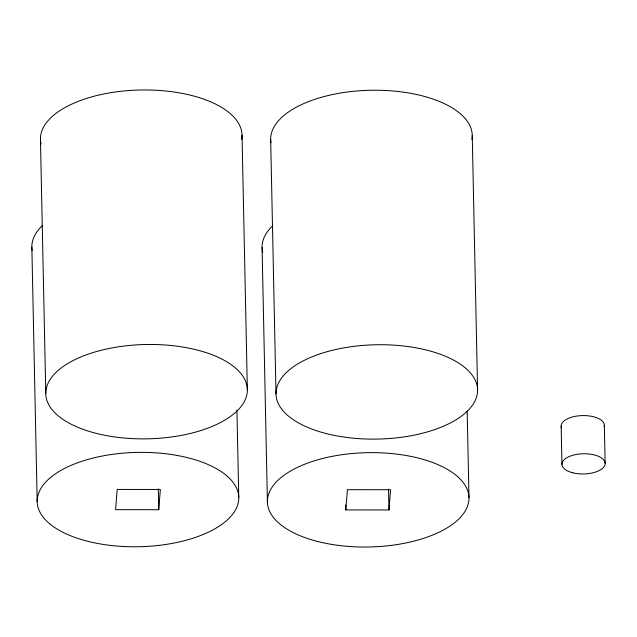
<?xml version="1.0" encoding="UTF-8"?>
<svg xmlns="http://www.w3.org/2000/svg" width="637" height="637" viewBox="0 0 637 637"><rect width="100%" height="100%" fill="white"/><g stroke="black" fill="none" stroke-linecap="round" stroke-linejoin="round"><path stroke-width="0.96" d="M158.748 509.711L160.357 489.479L117.192 489.431L115.584 509.664L158.748 509.711L158.31 488.834M345.803 509.918L347.42 489.686L390.585 489.734L388.968 509.966L345.803 509.918L345.7 504.95M604.346 425.182L605.15 463.354M561.157 426.193L561.953 464.365M472.248 135.394L477.583 389.892A100.813 47.17 -1.2 0 1 327.1 433.781A100.813 47.17 -1.2 0 1 325.69 352.094A100.813 47.17 -1.2 0 1 477.583 389.892M467.168 411.144L468.983 497.632M388.538 489.097L388.968 509.966M270.669 139.455L276.004 393.953M262.078 247.53L267.405 502.028M242.028 135.235L247.355 389.733A100.813 47.17 -1.2 0 1 96.705 433.486A100.813 47.17 -1.2 0 1 95.638 351.783A100.813 47.17 -1.2 0 1 247.355 389.733M236.924 410.061L238.764 497.545A100.813 47.17 -1.2 0 1 88.28 541.434A100.813 47.17 -1.2 0 1 86.871 459.739A100.813 47.17 -1.2 0 1 238.764 497.545M40.442 139.105L45.776 393.602M31.85 247.108L37.185 501.606M32.153 250.389A100.813 47.17 -1.2 0 1 42.464 225.474M262.755 252.451A100.813 47.17 -1.2 0 1 272.532 225.88M561.539 427.937A21.602 10.104 -1.2 0 1 582.051 415.595A21.602 10.104 -1.2 0 1 604.187 426.591M241.694 139.352A100.813 47.17 -1.2 0 0 124.86 90.884L123.132 91.051A100.813 47.17 -1.2 0 0 41.063 144.026M471.937 139.519A100.813 47.17 -1.2 0 0 354.889 91.163L353.153 91.33A100.813 47.17 -1.2 0 0 270.972 142.744M317.29 541.386A100.813 47.17 -1.2 0 0 468.983 498.452A100.813 47.17 -1.2 0 0 318.309 459.651A100.813 47.17 -1.2 0 0 317.29 541.386M572.711 472.781A21.602 10.104 -1.2 0 0 605.15 463.537A21.602 10.104 -1.2 0 0 572.798 455.272A21.602 10.104 -1.2 0 0 572.711 472.781"/></g></svg>
